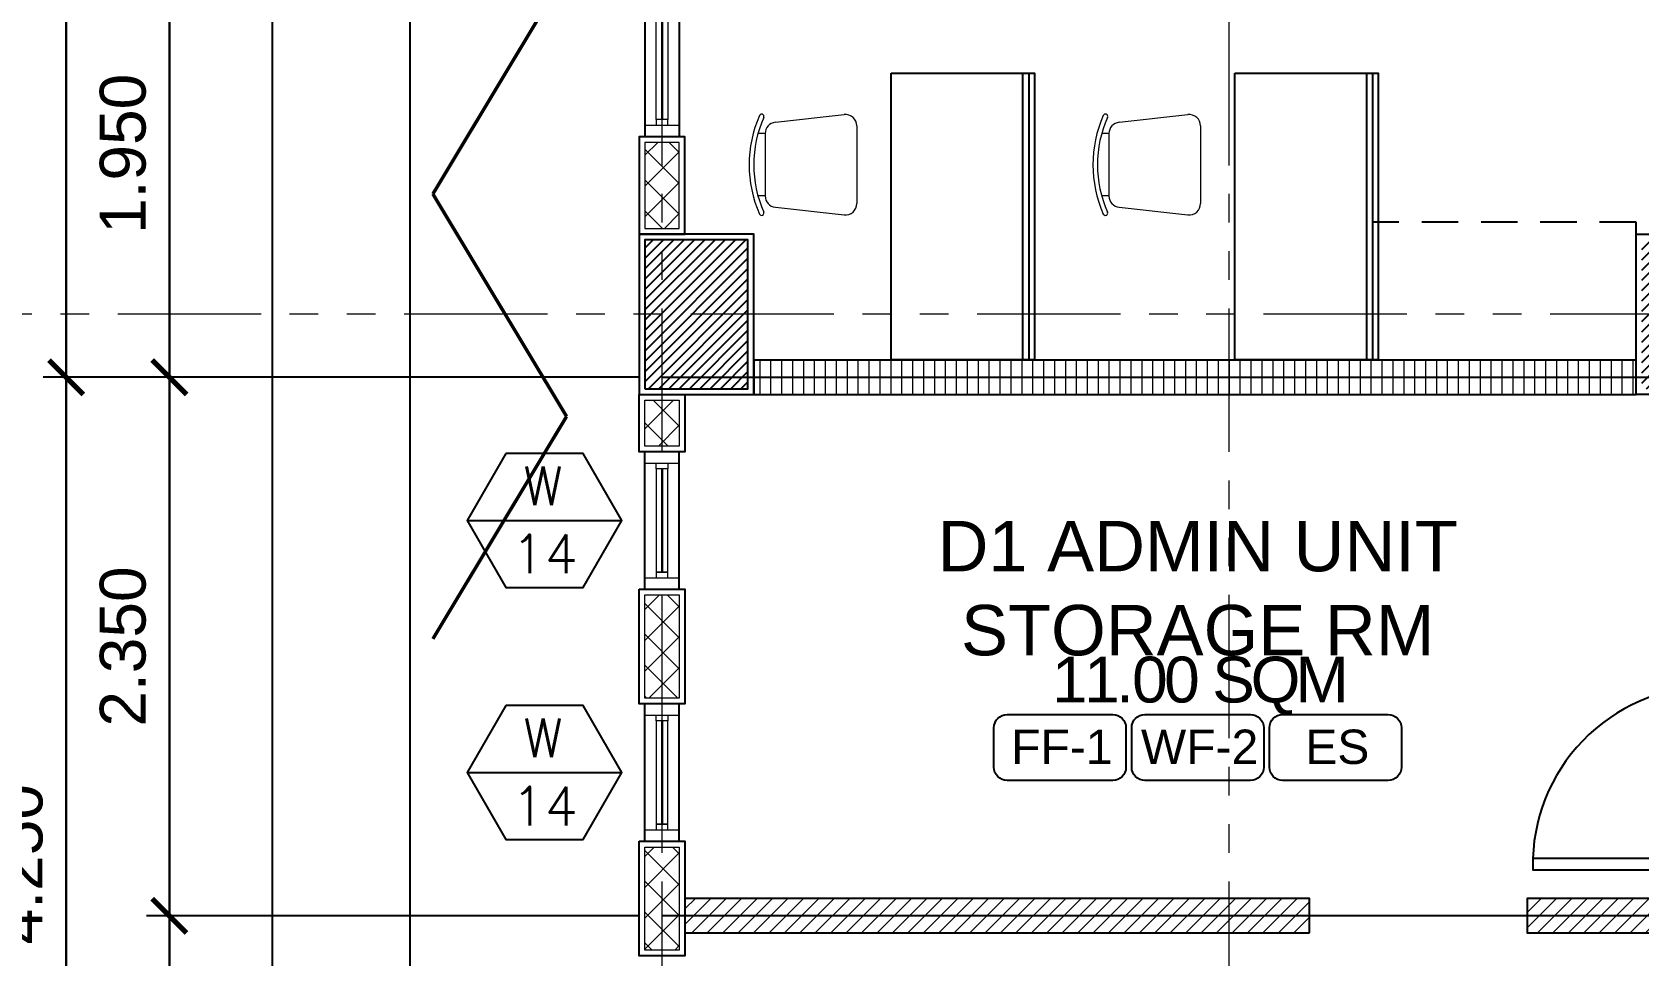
# Model space of a CAD drawing. Header units: metres. Extents: x -12400 to 1, y 0 to 106422.
# Drawn here: x -12165.7 to -12158.69, y 106399.27 to 106403.3 of the extents above; entities that cross this region are included whole.
import ezdxf
from ezdxf.enums import TextEntityAlignment as Align

# ---------------------------------------------------------------- set-up
doc = ezdxf.new("R2010")
doc.units = ezdxf.units.M
doc.header["$PDMODE"] = 35
doc.linetypes.add('HIDDEN2', pattern=[4.762499999999999, 3.175, -1.5875])
doc.linetypes.add('PHANTOM2', pattern=[1.25, 0.625, -0.125, 0.125, -0.125, 0.125, -0.125])
for name, color, linetype, lineweight in [('.3', 6, 'Continuous', 30), ('0.1', 1, 'Continuous', 9), ('0.20', 2, 'Continuous', 20), ('A-DIM-100', 8, 'Continuous', 0), ('DIM 001', 251, 'Continuous', 13), ('FURN 0009', 49, 'Continuous', 9), ('HATCH', 250, 'Continuous', 5)]:
    doc.layers.add(name, color=color, linetype=linetype, lineweight=lineweight)
for name, color, linetype in [('1AR', 1, 'Continuous'), ('AR-WALL', 7, 'Continuous'), ('FIXTURE', 35, 'Continuous'), ('SCH-FLR', 224, 'Continuous'), ('SCH-WIND', 181, 'Continuous'), ('stone', 15, 'Continuous'), ('txt', 2, 'Continuous'), ('WALL', 7, 'Continuous'), ('WINDOW', 1, 'Continuous')]:
    doc.layers.add(name, color=color, linetype=linetype)
doc.layers.add('GUIDELINES', color=206, linetype='Continuous', plot=False)
doc.styles.add('arial', font='arial.ttf')
doc.styles.add('Arial-Bold', font='arial.ttf')
doc.styles.add('DIMTXT-100', font='arial.ttf')
doc.styles.add('swis721', font='swiss.ttf')
doc.styles.add('T-0.15', font='romans.shx', dxfattribs={"height": 0.15})
doc.dimstyles.new('D-100', dxfattribs={"dimtxt": 0.2, "dimasz": 0.15, "dimexe": 0.1, "dimexo": 0.1, "dimgap": 0.1, "dimtad": 1, "dimdec": 3, "dimzin": 4, "dimdsep": 46, "dimtxsty": 'DIMTXT-100', "dimblk": 'ARCHTICK', "dimcen": 0.2, "dimdle": 0.1, "dimclrd": 8, "dimclre": 8, "dimclrt": 2, "dimadec": 0, "dimazin": 1, "dimtfac": 1, "dimtdec": 3, "dimtofl": 0, "dimtmove": 2, "dimatfit": 3, "dimfxl": 1, "dimarcsym": 0})
doc.dimstyles.new('DIM 200', dxfattribs={"dimtxt": 200, "dimasz": 1, "dimexe": 0, "dimexo": 40, "dimgap": 50, "dimtad": 1, "dimtoh": 1, "dimdec": 0, "dimlfac": 2, "dimtxsty": 'swis721', "dimblk": 'CIR', "dimcen": 0, "dimclrd": 155, "dimclre": 155, "dimclrt": 4, "dimadec": 0, "dimazin": 0, "dimtfac": 1, "dimtdec": 0, "dimtix": 1, "dimtmove": 1, "dimatfit": 3, "dimldrblk": 'CIR', "dimfxl": 0, "dimarcsym": 0})

# ---------------------------------------------------------------- blocks, each defined once
blk = doc.blocks.new('CIR')
at = {"color": 4}
blk.add_circle((0, 0), 50, dxfattribs=at)
blk = doc.blocks.new('_ArchTick')
at = {"color": 0, "linetype": 'ByBlock', "const_width": 0.15}
blk.add_lwpolyline([(-0.5, -0.5), (0.5, 0.5)], dxfattribs=at)
blk = doc.blocks.new('*D123')
at = {"layer": 'DEFPOINTS', "color": 0, "transparency": 16777216}
for p in [(-12162.95441529414, 106407.0702236537), (-12166.00441529417, 106388.5702236537), (-12162.95441529414, 106388.5702236537)]:
    blk.add_point(p, dxfattribs=at)
at = {"layer": 'DIM 001', "color": 8, "lineweight": -2, "transparency": 16777216}
for p, q in [((-12166.00441529417, 106407.1702236538), (-12166.00441529417, 106388.4702236537)), ((-12163.05441529414, 106407.0702236537), (-12166.10441529417, 106407.0702236537)), ((-12163.05441529414, 106388.5702236537), (-12166.10441529417, 106388.5702236537))]:
    blk.add_line(p, q, dxfattribs=at)
at = {"layer": 'DIM 001', "color": 8, "lineweight": -2, "transparency": 16777216, "xscale": 0.15, "yscale": 0.15, "zscale": 0.15}
for p, rotation in [((-12166.00441529417, 106407.0702236537), 90), ((-12166.00441529417, 106388.5702236537), 270)]:
    blk.add_blockref('_ArchTick', p, dxfattribs=dict(at, rotation=rotation))
at = {"layer": 'DIM 001', "color": 2, "transparency": 16777216, "insert": (-12166.20652989168, 106397.8202236537), "char_height": 0.2, "attachment_point": 5, "rotation": 90, "style": 'DIMTXT-100'}
blk.add_mtext('18.500', dxfattribs=at)
blk = doc.blocks.new('*D125')
at = {"layer": 'DEFPOINTS', "color": 0, "transparency": 16777216}
for p in [(-12162.95441529414, 106406.3702236538), (-12165.55441529418, 106401.7952236538), (-12162.95441529414, 106401.7952236538)]:
    blk.add_point(p, dxfattribs=at)
at = {"layer": 'DIM 001', "color": 8, "lineweight": -2, "transparency": 16777216}
for p, q in [((-12165.55441529418, 106406.4702236538), (-12165.55441529418, 106401.6952236537)), ((-12163.05441529414, 106406.3702236538), (-12165.65441529418, 106406.3702236538)), ((-12163.05441529414, 106401.7952236538), (-12165.65441529418, 106401.7952236538))]:
    blk.add_line(p, q, dxfattribs=at)
at = {"layer": 'DIM 001', "color": 8, "lineweight": -2, "transparency": 16777216, "xscale": 0.15, "yscale": 0.15, "zscale": 0.15}
for p, rotation in [((-12165.55441529418, 106406.3702236538), 90), ((-12165.55441529418, 106401.7952236538), 270)]:
    blk.add_blockref('_ArchTick', p, dxfattribs=dict(at, rotation=rotation))
at = {"layer": 'DIM 001', "color": 2, "transparency": 16777216, "insert": (-12165.75612061475, 106404.0827236537), "char_height": 0.2, "attachment_point": 5, "rotation": 90, "style": 'DIMTXT-100'}
blk.add_mtext('4.575', dxfattribs=at)
blk = doc.blocks.new('*D126')
at = {"layer": 'DEFPOINTS', "color": 0, "transparency": 16777216}
for p in [(-12162.95441529414, 106401.7952236538), (-12165.55441529419, 106397.5452236538), (-12162.95441529414, 106397.5452236538)]:
    blk.add_point(p, dxfattribs=at)
at = {"layer": 'DIM 001', "color": 8, "lineweight": -2, "transparency": 16777216}
for p, q in [((-12165.55441529419, 106401.8952236538), (-12165.55441529419, 106397.4452236537)), ((-12163.05441529414, 106401.7952236538), (-12165.65441529419, 106401.7952236538)), ((-12163.05441529414, 106397.5452236538), (-12165.65441529419, 106397.5452236538))]:
    blk.add_line(p, q, dxfattribs=at)
at = {"layer": 'DIM 001', "color": 8, "lineweight": -2, "transparency": 16777216, "xscale": 0.15, "yscale": 0.15, "zscale": 0.15}
for p, rotation in [((-12165.55441529419, 106401.7952236538), 90), ((-12165.55441529419, 106397.5452236538), 270)]:
    blk.add_blockref('_ArchTick', p, dxfattribs=dict(at, rotation=rotation))
at = {"layer": 'DIM 001', "color": 2, "transparency": 16777216, "insert": (-12165.7565298917, 106399.6702236537), "char_height": 0.2, "attachment_point": 5, "rotation": 90, "style": 'DIMTXT-100'}
blk.add_mtext('4.250', dxfattribs=at)
blk = doc.blocks.new('*D129')
at = {"layer": 'DEFPOINTS', "color": 0, "transparency": 16777216}
for p in [(-12162.95441529414, 106401.7952236538), (-12165.10441529417, 106399.4452236537), (-12162.95441529408, 106399.4452236537)]:
    blk.add_point(p, dxfattribs=at)
at = {"layer": 'DIM 001', "color": 8, "lineweight": -2, "transparency": 16777216}
for p, q in [((-12165.10441529417, 106401.8952236538), (-12165.10441529417, 106399.3452236537)), ((-12163.05441529414, 106401.7952236538), (-12165.20441529417, 106401.7952236538)), ((-12163.05441529408, 106399.4452236537), (-12165.20441529417, 106399.4452236537))]:
    blk.add_line(p, q, dxfattribs=at)
at = {"layer": 'DIM 001', "color": 8, "lineweight": -2, "transparency": 16777216, "xscale": 0.15, "yscale": 0.15, "zscale": 0.15}
for p, rotation in [((-12165.10441529417, 106401.7952236538), 90), ((-12165.10441529417, 106399.4452236537), 270)]:
    blk.add_blockref('_ArchTick', p, dxfattribs=dict(at, rotation=rotation))
at = {"layer": 'DIM 001', "color": 2, "transparency": 16777216, "insert": (-12165.30659810451, 106400.6202236537), "char_height": 0.2, "attachment_point": 5, "rotation": 90, "style": 'DIMTXT-100'}
blk.add_mtext('2.350', dxfattribs=at)
blk = doc.blocks.new('*D130')
at = {"layer": 'DEFPOINTS', "color": 0, "transparency": 16777216}
for p in [(-12162.95441529408, 106399.4452236537), (-12165.10441529418, 106397.5452236538), (-12162.95441529414, 106397.5452236538)]:
    blk.add_point(p, dxfattribs=at)
at = {"layer": 'DIM 001', "color": 8, "lineweight": -2, "transparency": 16777216}
for p, q in [((-12165.10441529418, 106399.5452236538), (-12165.10441529418, 106397.4452236537)), ((-12163.05441529408, 106399.4452236537), (-12165.20441529418, 106399.4452236537)), ((-12163.05441529414, 106397.5452236538), (-12165.20441529418, 106397.5452236538))]:
    blk.add_line(p, q, dxfattribs=at)
at = {"layer": 'DIM 001', "color": 8, "lineweight": -2, "transparency": 16777216, "xscale": 0.15, "yscale": 0.15, "zscale": 0.15}
for p, rotation in [((-12165.10441529418, 106399.4452236537), 90), ((-12165.10441529418, 106397.5452236538), 270)]:
    blk.add_blockref('_ArchTick', p, dxfattribs=dict(at, rotation=rotation))
at = {"layer": 'DIM 001', "color": 2, "transparency": 16777216, "insert": (-12165.30652989169, 106398.4952236537), "char_height": 0.2, "attachment_point": 5, "rotation": 90, "style": 'DIMTXT-100'}
blk.add_mtext('1.900', dxfattribs=at)
blk = doc.blocks.new('*D155')
at = {"layer": 'DEFPOINTS', "color": 0, "transparency": 16777216}
for p in [(-12152.40441529414, 106403.7452236537), (-12165.10441529418, 106401.7952236538), (-12162.95441529414, 106401.7952236538)]:
    blk.add_point(p, dxfattribs=at)
at = {"layer": 'DIM 001', "color": 8, "lineweight": -2, "transparency": 16777216}
for p, q in [((-12165.10441529418, 106403.8452236537), (-12165.10441529418, 106401.6952236537)), ((-12152.50441529414, 106403.7452236537), (-12165.20441529418, 106403.7452236537)), ((-12163.05441529414, 106401.7952236538), (-12165.20441529418, 106401.7952236538))]:
    blk.add_line(p, q, dxfattribs=at)
at = {"layer": 'DIM 001', "color": 8, "lineweight": -2, "transparency": 16777216, "xscale": 0.15, "yscale": 0.15, "zscale": 0.15}
for p, rotation in [((-12165.10441529418, 106403.7452236537), 90), ((-12165.10441529418, 106401.7952236538), 270)]:
    blk.add_blockref('_ArchTick', p, dxfattribs=dict(at, rotation=rotation))
at = {"layer": 'DIM 001', "color": 2, "transparency": 16777216, "insert": (-12165.30652989169, 106402.7702236537), "char_height": 0.2, "attachment_point": 5, "rotation": 90, "style": 'DIMTXT-100'}
blk.add_mtext('1.950', dxfattribs=at)
blk = doc.blocks.new('A$C5BEE79EC')
at = {"layer": 'FIXTURE', "color": 3}
for points in [[(-0.1000000000003638, 0.8250000000008413), (-0.1500000000000909, 0.8250000000008413), (-0.1500000000000909, 0.850000000001387), (0, 0.850000000001387), (0, 0.8000000000002956), (-0.1000000000003638, 0.8000000000002956), (-0.1000000000003638, 0.8250000000008413)], [(-0.1000000000003638, 0.0250000000005457), (-0.1500000000000909, 0.0250000000005457), (-0.1500000000000909, 0), (0, 0), (0, 0.05000000000109139), (-0.1000000000003638, 0.05000000000109139), (-0.1000000000003638, 0.0250000000005457)]]:
    blk.add_lwpolyline(points, dxfattribs=at)
at = {"layer": 'FIXTURE', "color": 2, "ltscale": 0.3}
blk.add_lwpolyline([(-0.1500000000000909, 0.0250000000005457), (-0.1500000000000909, 0.0750000000007276), (-0.9500000000003865, 0.0750000000007276), (-0.9500000000003865, 0.0250000000005457)], close=True, dxfattribs=at)
at = {"layer": 'FIXTURE', "color": 1}
blk.add_arc((-0.1750000000002387, 0.05000000000063665), 0.7754031209637504, 88.15238973399559, 178.1523897339972, dxfattribs=at)
blk = doc.blocks.new('*U100')
at = {"layer": 'HATCH'}
h = blk.add_hatch(dxfattribs=at)
h.set_pattern_fill('ANSI31', color=256, scale=0.015)
h.set_pattern_definition([(45, (12092.09919102845, -106406.0665946045), (-0.03367596045400933, 0.03367596045400933), [])])
h.paths.add_polyline_path([(0, 0.1499999999941792), (0, 1.387778780781446e-17), (0.8249999999451347, 1.387778780781446e-17), (0.8249999999451347, 0.1499999999941792)])
at = {"color": 3}
blk.add_lwpolyline([(0.8249999999451347, 0), (0.8249999999451347, 0.1499999999941792), (0, 0.1499999999941792), (0, 0)], close=True, dxfattribs=at)
blk = doc.blocks.new('new chair')
at = {"layer": 'FURN 0009', "color": 1, "lineweight": 9}
for p, q in [((-135.8034158992814, 400), (-135.803415899165, 431.6333479945315)), ((135.8034158993978, 400), (135.8034158993978, 431.6333479944151)), ((-185.4976026327349, 355.5215763038723), (-218.8309359660489, 55.52157630375586)), ((135.8034158993978, 400), (-135.8034158992814, 400)), ((185.4976026370423, 355.5215763018932), (218.8309359704144, 55.52157630189322)), ((169.1367492326535, 2.328306436538696e-10), (-169.1367492326535, 2.328306436538696e-10))]:
    blk.add_line(p, q, dxfattribs=at)
for centre, radius, start, end in [((-210.9529411762487, 415.4054511487484), 9.999999999999588, 113.8726975280942, 293.8726975280942), ((0, -61.24999999941792), 531.2499999999792, 66.12730247190576, 113.8726975280942), ((0, -61.24999999941792), 511.2499999999808, 66.12730247190576, 113.8726975280942), ((210.9529411806725, 415.4054511466529), 9.999999999999588, 246.1273024719058, 66.12730247190576), ((-135.803415899165, 350.0000000002328), 49.99999999999812, 90, 173.659808247256), ((135.8034158995142, 350.0000000004657), 49.99999999999812, 6.340191746267892, 90), ((-169.1367492325371, 50.00000000046566), 49.99999999999812, 173.659808247256, 270), ((169.1367492326535, 50.00000000046566), 49.99999999999812, 270, 6.340191746267892)]:
    blk.add_arc(centre, radius, start, end, dxfattribs=at)
blk = doc.blocks.new('*U1717')
at = {"layer": 'HATCH'}
h = blk.add_hatch(dxfattribs=at)
h.set_pattern_fill('ANSI31', color=256, scale=0.015, angle=45)
h.set_pattern_definition([(90, (12095.12419102851, -106406.4165946045), (-0.04762500000000001, 0), [])])
h.paths.add_polyline_path([(0, 0.1499999999796273), (0, -1.387778780781446e-17), (3.850000000000136, -1.387778780781446e-17), (3.850000000000136, 0.1499999999796273)])
at = {"color": 3}
blk.add_lwpolyline([(3.850000000000136, 0), (3.850000000000136, 0.1499999999796273), (0, 0.1499999999796273), (0, 0)], close=True, dxfattribs=at)
blk = doc.blocks.new('*U254')
at = {"layer": 'HATCH'}
h = blk.add_hatch(dxfattribs=at)
h.set_pattern_fill('ANSI37', color=256, scale=0.03, angle=-180)
h.set_pattern_definition([(225, (-0.8374999999530024, 0), (0.06735192090801863, -0.06735192090801868), []), (314.9999999999999, (-0.8374999999530024, 0), (0.06735192090801868, 0.06735192090801861), [])])
h.paths.add_polyline_path([(0.02500000000873115, 0.1749999999883585), (0.02500000000873115, 0.02499999999417923), (0.2250000000524545, 0.02499999999417923), (0.2250000000524545, 0.1749999999883585)])
blk.add_lwpolyline([(0, 0.1999999999825377), (0, 0), (0.2500000000466337, 0), (0.2500000000466337, 0.1999999999825377)], close=True)
blk.add_lwpolyline([(0.02500000000873115, 0.1749999999883585), (0.02500000000873115, 0.02499999999417923), (0.2250000000524545, 0.02499999999417923), (0.2250000000524545, 0.1749999999883585)], close=True, dxfattribs=at)
blk = doc.blocks.new('*U1546')
at = {"layer": 'HATCH'}
h = blk.add_hatch(dxfattribs=at)
h.set_pattern_fill('ANSI37', color=256, scale=0.03, angle=-180)
h.set_pattern_definition([(225, (-0.587500000060684, 0), (0.06735192090801863, -0.06735192090801868), []), (314.9999999999999, (-0.587500000060684, 0), (0.06735192090801868, 0.06735192090801861), [])])
h.paths.add_polyline_path([(0.02500000000873115, 0.1749999999883585), (0.02500000000873115, 0.02499999999417923), (0.4749999999447729, 0.02499999999417923), (0.4749999999447729, 0.1749999999883585)])
blk.add_lwpolyline([(0, 0.1999999999825377), (0, 0), (0.4999999999389521, 0), (0.4999999999389521, 0.1999999999825377)], close=True)
blk.add_lwpolyline([(0.02500000000873115, 0.1749999999883585), (0.02500000000873115, 0.02499999999417923), (0.4749999999447729, 0.02499999999417923), (0.4749999999447729, 0.1749999999883585)], close=True, dxfattribs=at)
blk = doc.blocks.new('*U99')
at = {"layer": 'HATCH'}
h = blk.add_hatch(dxfattribs=at)
h.set_pattern_fill('ANSI31', color=256, scale=0.015)
h.set_pattern_definition([(45, (12093.99919102858, -106406.0665946045), (-0.03367596045400933, 0.03367596045400933), [])])
h.paths.add_polyline_path([(0, 0.1499999999941792), (0, 0), (2.725000000077557, 0), (2.725000000077557, 0.1499999999941792)])
at = {"color": 3}
blk.add_lwpolyline([(2.725000000077557, 0), (2.725000000077557, 0.1499999999941792), (0, 0.1499999999941792), (0, 0)], close=True, dxfattribs=at)
blk = doc.blocks.new('*U1765')
at = {"layer": 'HATCH'}
h = blk.add_hatch(dxfattribs=at)
h.set_pattern_fill('ANSI37', color=256, scale=0.03, angle=-180)
h.set_pattern_definition([(225, (-0.6624999999845038, 0), (0.06735192090801863, -0.06735192090801868), []), (314.9999999999999, (-0.6624999999845038, 0), (0.06735192090801868, 0.06735192090801861), [])])
h.paths.add_polyline_path([(0.02500000000873115, 0.1749999999883585), (0.02500000000873115, 0.02499999999417923), (0.4000000000209532, 0.02499999999417923), (0.4000000000209532, 0.1749999999883585)])
blk.add_lwpolyline([(0, 0.1999999999825377), (0, 0), (0.4250000000151324, 0), (0.4250000000151324, 0.1999999999825377)], close=True)
blk.add_lwpolyline([(0.02500000000873115, 0.1749999999883585), (0.02500000000873115, 0.02499999999417923), (0.4000000000209532, 0.02499999999417923), (0.4000000000209532, 0.1749999999883585)], close=True, dxfattribs=at)
blk = doc.blocks.new('2FCOLUMNS')
h = blk.add_hatch()
h.set_pattern_fill('ANSI31', color=8, scale=0.01)
h.set_pattern_definition([(45, (12128.21296792571, -106237.5702236537), (-0.02245064030267288, 0.02245064030267288), [])])
h.paths.add_polyline_path([(0.02499999999599822, 18.02499999999418), (0.4749999999967258, 18.02499999999418), (0.4749999999967258, 18.67500000000291), (0.02499999999599822, 18.67500000000291)])
h.paths.add_polyline_path([(4.924999999997453, 18.67500000000291), (4.924999999997453, 18.22499999999127), (4.274999999997817, 18.22499999999127), (4.274999999997817, 18.67500000000291)])
h.paths.add_polyline_path([(9.174999999997453, 18.02499999999418), (8.724999999996726, 18.02499999999418), (8.724999999996726, 18.67500000000291), (9.174999999997453, 18.67500000000291)])
h.paths.add_polyline_path([(13.42499999999745, 17.52499999999418), (13.42499999999745, 17.97500000000582), (12.77499999999782, 17.97500000000582), (12.77499999999782, 17.52499999999418)])
h.paths.add_polyline_path([(17.024999999996, 18.02499999999418), (17.47499999999673, 18.02499999999418), (17.47499999999673, 18.67500000000291), (17.024999999996, 18.67500000000291)])
h.paths.add_polyline_path([(21.274999999996, 18.67500000000291), (21.274999999996, 18.22499999999127), (21.92499999999563, 18.22499999999127), (21.92499999999563, 18.67500000000291)])
h.paths.add_polyline_path([(26.17499999999563, 18.02499999999418), (25.72499999999491, 18.02499999999418), (25.72499999999491, 18.67500000000291), (26.17499999999563, 18.67500000000291)])
h.paths.add_polyline_path([(26.17499999999563, 13.27499999999418), (25.72499999999491, 13.27499999999418), (25.72499999999491, 13.92500000000291), (26.17499999999563, 13.92500000000291)])
h.paths.add_polyline_path([(21.37499999999636, 13.27499999999418), (21.82499999999709, 13.27499999999418), (21.82499999999709, 13.92500000000291), (21.37499999999636, 13.92500000000291)])
h.paths.add_polyline_path([(17.024999999996, 13.27499999999418), (17.47499999999673, 13.27499999999418), (17.47499999999673, 13.92500000000291), (17.024999999996, 13.92500000000291)])
h.paths.add_polyline_path([(12.92499999999563, 13.27499999999418), (13.32499999999709, 13.27499999999418), (13.32499999999709, 13.67500000000291), (12.92499999999563, 13.67500000000291)])
h.paths.add_polyline_path([(9.174999999997453, 13.27499999999418), (8.724999999996726, 13.27499999999418), (8.724999999996726, 13.92500000000291), (9.174999999997453, 13.92500000000291)])
h.paths.add_polyline_path([(4.82499999999709, 13.27499999999418), (4.374999999996362, 13.27499999999418), (4.374999999996362, 13.92500000000291), (4.82499999999709, 13.92500000000291)])
h.paths.add_polyline_path([(0.02499999999599822, 13.27499999999418), (0.4749999999967258, 13.27499999999418), (0.4749999999967258, 13.92500000000291), (0.02499999999599822, 13.92500000000291)])
h.paths.add_polyline_path([(0.02499999999599822, 9.02499999999418), (0.4749999999967258, 9.02499999999418), (0.4749999999967258, 9.67500000000291), (0.02499999999599822, 9.67500000000291)])
h.paths.add_polyline_path([(9.174999999997453, 9.02499999999418), (8.724999999996726, 9.02499999999418), (8.724999999996726, 9.67500000000291), (9.174999999997453, 9.67500000000291)])
h.paths.add_polyline_path([(17.024999999996, 9.02499999999418), (17.47499999999673, 9.02499999999418), (17.47499999999673, 9.67500000000291), (17.024999999996, 9.67500000000291)])
h.paths.add_polyline_path([(26.17499999999563, 9.02499999999418), (25.72499999999491, 9.02499999999418), (25.72499999999491, 9.67500000000291), (26.17499999999563, 9.67500000000291)])
h.paths.add_polyline_path([(26.17499999999563, 4.774999999994179), (25.72499999999491, 4.774999999994179), (25.72499999999491, 5.42500000000291), (26.17499999999563, 5.42500000000291)])
h.paths.add_polyline_path([(21.82499999999709, 4.774999999994179), (21.37499999999636, 4.774999999994179), (21.37499999999636, 5.42500000000291), (21.82499999999709, 5.42500000000291)])
h.paths.add_polyline_path([(17.024999999996, 4.774999999994179), (17.47499999999673, 4.774999999994179), (17.47499999999673, 5.42500000000291), (17.024999999996, 5.42500000000291)])
h.paths.add_polyline_path([(13.32499999999709, 4.774999999994179), (12.87499999999636, 4.774999999994179), (12.87499999999636, 5.42500000000291), (13.32499999999709, 5.42500000000291)])
h.paths.add_polyline_path([(9.174999999997453, 4.774999999994179), (8.724999999996726, 4.774999999994179), (8.724999999996726, 5.42500000000291), (9.174999999997453, 5.42500000000291)])
h.paths.add_polyline_path([(4.374999999996362, 4.774999999994179), (4.82499999999709, 4.774999999994179), (4.82499999999709, 5.42500000000291), (4.374999999996362, 5.42500000000291)])
h.paths.add_polyline_path([(0.02499999999599822, 4.774999999994179), (0.4749999999967258, 4.774999999994179), (0.4749999999967258, 5.42500000000291), (0.02499999999599822, 5.42500000000291)])
h.paths.add_polyline_path([(0.02499999999599822, 2.25), (0.4749999999967258, 2.25), (0.4749999999967258, 2.900000000008731), (0.02499999999599822, 2.900000000008731)])
h.paths.add_polyline_path([(0.0249999999996362, 0.02499999999417923), (0.4250000000010914, 0.02499999999417923), (0.4250000000010914, 0.4250000000029104), (0.0249999999996362, 0.4250000000029104)])
h.paths.add_polyline_path([(2.899999999997817, 0.02500000000873115), (2.899999999997817, 0.4750000000203727), (2.249999999998181, 0.4750000000203727), (2.249999999998181, 0.02500000000873115)])
h.paths.add_polyline_path([(4.924999999997453, 0.02500000000873115), (4.924999999997453, 0.4750000000203727), (4.274999999997817, 0.4750000000203727), (4.274999999997817, 0.02500000000873115)])
h.paths.add_polyline_path([(9.174999999997453, 0.02500000000873115), (8.724999999996726, 0.02500000000873115), (8.724999999996726, 0.6750000000174623), (9.174999999997453, 0.6750000000174623)])
h.paths.add_polyline_path([(13.42499999999745, 1.025000000008731), (13.42499999999745, 1.475000000020373), (12.77499999999782, 1.475000000020373), (12.77499999999782, 1.025000000008731)])
h.paths.add_polyline_path([(17.024999999996, 0.02500000000873115), (17.47499999999673, 0.02500000000873115), (17.47499999999673, 0.6750000000174623), (17.024999999996, 0.6750000000174623)])
h.paths.add_polyline_path([(21.274999999996, 0.02500000000873115), (21.274999999996, 0.4750000000203727), (21.92499999999563, 0.4750000000203727), (21.92499999999563, 0.02500000000873115)])
h.paths.add_polyline_path([(26.17499999999563, 0.02500000000873115), (25.72499999999491, 0.02500000000873115), (25.72499999999491, 0.6750000000174623), (26.17499999999563, 0.6750000000174623)])
at = {"color": 7}
for points in [[(-3.637978807091713e-12, 13.25), (0.499999999996362, 13.25), (0.499999999996362, 13.94999999999709), (-3.637978807091713e-12, 13.94999999999709)], [(4.849999999996726, 13.25), (4.349999999996726, 13.25), (4.349999999996726, 13.94999999999709), (4.849999999996726, 13.94999999999709)]]:
    blk.add_lwpolyline(points, close=True, dxfattribs=at)
at = {"layer": 'stone', "color": 5}
blk.add_lwpolyline([(0.02499999999599822, 13.27499999999418), (0.4749999999967258, 13.27499999999418), (0.4749999999967258, 13.92500000000291), (0.02499999999599822, 13.92500000000291)], close=True, dxfattribs=at)
blk = doc.blocks.new('A$C12cb2730')
at = {"layer": '.3', "color": 3}
for points in [[(0.749999999998181, 0.0749999999825377), (0.0750000000007276, 0.07499999999708962)], [(1.549999999999272, 0.0749999996914994), (0.8500000000003638, 0.07499999996798579)], [(2.350000000000364, 0.07499999956053216), (1.650000000001455, 0.0749999996914994)], [(3.125, 0.0749999995023245), (2.450000000002547, 0.07499999956053216)]]:
    blk.add_lwpolyline(points, dxfattribs=at)
at = {"layer": '0.20'}
for points in [[(0, 0.1500000000087311), (0.0499999999992724, 0.1500000000087311), (0.0499999999992724, 0), (0, 0)], [(0.8249999999989086, 0.1499999998777639), (0.7749999999996362, 0.1499999998777639), (0.7749999999996362, -1.309672370553017e-10), (0.8249999999989086, -1.309672370553017e-10)], [(1.625, 0.1499999997467967), (1.575000000000728, 0.1499999997467967), (1.575000000000728, -2.619344741106033e-10), (1.625, -2.619344741106033e-10)], [(2.425000000001091, 0.1499999996303814), (2.375000000001819, 0.1499999996303814), (2.375000000001819, -3.783497959375381e-10), (2.425000000001091, -3.783497959375381e-10)], [(3.200000000000728, 0.1499999994994141), (3.150000000001455, 0.1499999994994141), (3.150000000001455, -5.093170329928398e-10), (3.200000000000728, -5.093170329928398e-10)], [(0.0750000000007276, 0.1000000000058208), (0.0499999999992724, 0.1000000000058208), (0.0499999999992724, 0.05000000000291038), (0.0750000000007276, 0.05000000000291038)], [(0.7749999999996362, 0.09999999980209395), (0.749999999998181, 0.09999999980209395), (0.749999999998181, 0.04999999979918357), (0.7749999999996362, 0.04999999979918357)], [(0.8249999999989086, 0.09999999980209395), (0.8500000000003638, 0.09999999980209395), (0.8500000000003638, 0.04999999979918357), (0.8249999999989086, 0.04999999979918357)], [(1.575000000000728, 0.09999999967112672), (1.549999999999272, 0.09999999967112672), (1.549999999999272, 0.04999999966821633), (1.575000000000728, 0.04999999966821633)], [(1.625, 0.09999999967112672), (1.650000000001455, 0.09999999967112672), (1.650000000001455, 0.04999999966821633), (1.625, 0.04999999966821633)], [(2.375000000001819, 0.0999999995547114), (2.350000000000364, 0.0999999995547114), (2.350000000000364, 0.04999999955180101), (2.375000000001819, 0.04999999955180101)], [(2.425000000001091, 0.0999999995547114), (2.450000000002547, 0.0999999995547114), (2.450000000002547, 0.04999999955180101), (2.425000000001091, 0.04999999955180101)], [(3.125, 0.09999999949650373), (3.150000000001455, 0.09999999949650373), (3.150000000001455, 0.04999999949359335), (3.125, 0.04999999949359335)]]:
    blk.add_lwpolyline(points, close=True, dxfattribs=at)
at = {"layer": '0.20', "color": 8}
for points in [[(0.7749999999996362, 0.04999999998835847), (0.0750000000007276, 0.05000000000291038), (0.0750000000007276, 0.1000000000058208), (0.7749999999996362, 0.09999999999126885)], [(0.8249999999989086, 0.09999999997671694), (1.575000000000728, 0.09999999970023055)], [(1.625, 0.09999999970023055), (2.375000000001819, 0.0999999995547114)], [(2.425000000001091, 0.0999999995547114), (3.125, 0.09999999949650373), (3.125, 0.04999999949359335), (2.425000000001091, 0.04999999955180101)], [(1.575000000000728, 0.04999999969732016), (0.8249999999989086, 0.04999999997380655)], [(2.375000000001819, 0.04999999955180101), (1.625, 0.04999999969732016)]]:
    blk.add_lwpolyline(points, dxfattribs=at)
at = {"layer": 'WINDOW'}
for p, q in [((3.200000000000728, 0.1499999994994141), (0, 0.1500000000087311)), ((3.200000000000728, -5.093170329928398e-10), (0, 0))]:
    blk.add_line(p, q, dxfattribs=at)
blk = doc.blocks.new('FP_2F')
at = {"layer": '.3', "color": 3}
for points in [[(1.099999999982174, 13.47499999993306), (1.09999999998945, 13.9249999999447)], [(1.099999999982174, 12.37499999994179), (1.09999999998945, 12.82499999993888)]]:
    blk.add_lwpolyline(points, dxfattribs=at)
at = {"color": 1}
for points in [[(2.100000000004002, 15.65186337225896), (2.700000000004366, 15.65186337225896), (2.700000000004366, 14.40186337225896), (2.100000000004002, 14.40186337225896)], [(3.600000000009459, 15.65186337227351), (4.200000000009823, 15.65186337227351), (4.200000000009823, 14.40186337225896), (3.600000000009459, 14.40186337225896)]]:
    blk.add_lwpolyline(points, close=True, dxfattribs=at)
at = {"color": 2}
for points in [[(2.675000000006548, 14.40186337225896), (2.675000000004729, 15.65186337225896), (2.725000000004002, 15.65186337225896), (2.72500000000764, 14.40186337225896)], [(4.175000000010186, 14.40186337225896), (4.175000000008367, 15.65186337227351), (4.22500000000764, 15.65186337227351), (4.225000000009459, 14.40186337225896)]]:
    blk.add_lwpolyline(points, close=True, dxfattribs=at)
at = {"color": 1, "linetype": 'HIDDEN2', "ltscale": 0.05}
blk.add_lwpolyline([(4.200000000009823, 14.40186337225896), (5.350000000000364, 14.40186337225896), (5.350000000000364, 15.00186337226478), (4.200000000009823, 15.00186337226478)], close=True, dxfattribs=at)
at = {"layer": '0.20'}
for points in [[(1.024999999983265, 13.99999999994179), (1.024999999983265, 13.94999999993888), (1.174999999982901, 13.94999999993888), (1.174999999982901, 13.99999999994179)], [(1.074999999982538, 13.9249999999447), (1.074999999982538, 13.94999999993888), (1.124999999983629, 13.94999999993888), (1.124999999983629, 13.9249999999447)], [(1.074999999982538, 13.47499999993306), (1.074999999982538, 13.44999999993888), (1.124999999983629, 13.44999999993888), (1.124999999983629, 13.47499999993306)], [(1.024999999983265, 13.39999999993597), (1.024999999983265, 13.44999999993888), (1.174999999982901, 13.44999999993888), (1.174999999982901, 13.39999999993597)], [(1.024999999983265, 12.89999999993597), (1.024999999983265, 12.84999999993306), (1.174999999982901, 12.84999999993306), (1.174999999982901, 12.89999999993597)], [(1.074999999982538, 12.82499999993888), (1.074999999982538, 12.84999999993306), (1.124999999983629, 12.84999999993306), (1.124999999983629, 12.82499999993888)], [(1.024999999983265, 12.2999999999447), (1.024999999983265, 12.34999999993306), (1.174999999982901, 12.34999999993306), (1.174999999982901, 12.2999999999447)], [(1.074999999982538, 12.37499999994179), (1.074999999982538, 12.34999999993306), (1.124999999983629, 12.34999999993306), (1.124999999983629, 12.37499999994179)]]:
    blk.add_lwpolyline(points, close=True, dxfattribs=at)
at = {"layer": '0.20', "color": 8}
for points in [[(1.074999999982538, 13.9249999999447), (1.074999999982538, 13.47499999993306), (1.124999999983629, 13.47499999993306), (1.124999999983629, 13.9249999999447)], [(1.074999999982538, 12.82499999993888), (1.074999999982538, 12.37499999994179), (1.124999999983629, 12.37499999994179), (1.124999999983629, 12.82499999993888)]]:
    blk.add_lwpolyline(points, close=True, dxfattribs=at)
at = {"layer": '1AR', "color": 1}
blk.add_lwpolyline([(10.20000000000073, 19.69999999996799), (10.20000000000073, 20.69999999996799), (0, 20.69999999996799), (0, -1.455191522836685e-11), (10.20000000000255, -1.455191522836685e-11), (10.19999999999709, 1.000000000116415)], dxfattribs=at)
at = {"layer": 'FIXTURE', "const_width": 0.015}
for points in [[(0.6833166980322858, 16.09580201315111), (0.09999999942010618, 15.12499999995634)], [(0.6833166980322858, 14.15419798676157), (0.09999999942010618, 15.12499999995634)], [(0.6833166980322858, 14.15419798676157), (0.09999999942010618, 13.1833959735668)]]:
    blk.add_lwpolyline(points, dxfattribs=at)
at = {"layer": 'GUIDELINES'}
for points in [[(1.100000000000364, 14.32499999999709), (5.774999999999636, 14.32499999999709), (5.774999999994179, 10.07499999999709)], [(5.775000000054206, 11.97499999999127), (1.10000000006039, 11.97499999999127)]]:
    blk.add_lwpolyline(points, dxfattribs=at)
at = {"layer": 'WINDOW'}
for p, q in [((1.024999999983265, 13.39999999993597), (1.024999999983265, 13.99999999994179)), ((1.174999999982901, 13.39999999993597), (1.174999999982901, 13.99999999994179)), ((1.024999999983265, 12.2999999999447), (1.024999999983265, 12.89999999993597)), ((1.174999999982901, 12.2999999999447), (1.174999999982901, 12.89999999993597))]:
    blk.add_line(p, q, dxfattribs=at)
for name, p in [('2FCOLUMNS', (1.000000000003638, 0.9999999999854481)), ('*U1717', (1.5, 14.24999999998545)), ('*U99', (1.199999999977081, 11.89999999999418)), ('*U100', (4.875000000060027, 11.89999999999418))]:
    blk.add_blockref(name, p)
at = {"lineweight": 0, "rotation": 90}
for p, xscale, yscale, zscale in [((1.950000000004366, 15.25255981911323), 0.00100000000000002, 0.00100000000000002, 0.00100000000000002), ((3.450000000009823, 15.25255981911323), 0.001000000000000021, 0.001000000000000021, 0.001000000000000021)]:
    blk.add_blockref('new chair', p, dxfattribs=dict(at, xscale=xscale, yscale=yscale, zscale=zscale))
at = {"rotation": 90}
blk.add_blockref('*U1765', (1.199999999982538, 14.94999999995343), dxfattribs=at)
at = {"xscale": -1.000000000000012, "rotation": 90}
for name, p in [('*U254', (1.199999999982538, 14.24999999998545)), ('*U1546', (1.199999999977081, 13.39999999995052)), ('*U1546', (1.199999999977081, 12.2999999999447))]:
    blk.add_blockref(name, p, dxfattribs=at)
at = {"layer": 'AR-WALL', "rotation": 90}
blk.add_blockref('A$C12cb2730', (1.174999999486317, 15.375), dxfattribs=at)
at = {"layer": 'WALL'}
blk.add_blockref('A$C5BEE79EC', (5.849999999996726, 12.15000000012515), dxfattribs=at)
at = {"color": 8, "char_height": 0.15, "attachment_point": 5}
for s, insert in [('{\\Fx-hlvm1s|c0;\\W0.9;\\T0.9;1}', (1.744478423705004, 15.25255981911323)), ('{\\Fx-hlvm1s|c0;\\W0.9;\\T0.9;2}', (3.244478423710461, 15.25255981911323))]:
    blk.add_mtext_dynamic_manual_height_columns(s, width=5150.828219755791, gutter_width=1, heights=[0], dxfattribs=dict(at, insert=insert))
at = {"layer": '0.1', "color": 2, "insert": (4.775000000005093, 14.70186337226187), "char_height": 0.12, "attachment_point": 5}
blk.add_mtext_dynamic_manual_height_columns('{\\Fx-hlvm1s|c0;\\W0.9;\\T0.9;PRINTING &\\PXEROX AREA}', width=5150.828219755791, gutter_width=1, heights=[0], dxfattribs=at)
blk = doc.blocks.new('W-TAG')
at = {"layer": 'SCH-WIND'}
blk.add_line((-0.2999999999883585, 1.4210854715202e-14), (0.2999999999883585, -1.4210854715202e-14), dxfattribs=at)
blk.add_lwpolyline([(-0.1500000000232831, 0.2598076211288429), (-0.3000000000465661, 1.4210854715202e-14), (-0.1500000000232831, -0.2598076211288429), (0.1499999999650754, -0.2598076211288429), (0.2999999999883585, -1.4210854715202e-14), (0.1499999999650754, 0.2598076211288429)], close=True, dxfattribs=at)
at = {"layer": 'SCH-WIND', "color": 2, "style": 'T-0.15'}
for tag, p in [('W-TAG', (-0.005861362880693832, 0.1346037882111908)), ('W-NO', (-1.4210854715202e-14, -0.1299038105644215))]:
    blk.add_attdef(tag, text='', height=0.15, dxfattribs=at).set_placement(p, align=Align.MIDDLE_CENTER)
blk = doc.blocks.new('GRID1')
at = {"color": 6, "linetype": 'PHANTOM2'}
for points in [[(-12160.25441529414, 106384.7702236537), (-12160.25441529414, 106412.5702236537)], [(-12157.77941529414, 106384.7702236537), (-12157.77941529414, 106412.5702236537)], [(-12130.75441529413, 106402.8702236537), (-12163.75441529414, 106402.8702236537)]]:
    blk.add_leader(points, dimstyle='DIM 200', override={"dimasz": 0.002, "dimgap": 60, "dimtad": 0}, dxfattribs=at)

msp = doc.modelspace()

# ---------------------------------------------------------------- linework, layer by layer
at = {"layer": 'GUIDELINES'}
for points in [[(-12165.55441529414, 106410.8702236537), (-12134.35441529414, 106410.8702236537), (-12134.35441529414, 106384.8702236537), (-12165.55441529414, 106384.8702236537)], [(-12165.10441529414, 106410.4202236537), (-12134.80441529414, 106410.4202236537), (-12134.80441529414, 106385.3202236537), (-12165.10441529414, 106385.3202236537)], [(-12165.10441529414, 106410.4202236537), (-12134.80441529414, 106410.4202236537), (-12134.80441529414, 106385.3202236537), (-12165.10441529414, 106385.3202236537)], [(-12164.65441529414, 106409.9702236537), (-12135.25441529414, 106409.9702236537), (-12135.25441529414, 106385.7702236537), (-12164.65441529414, 106385.7702236537)]]:
    msp.add_lwpolyline(points, close=True, dxfattribs=at)
at = {"layer": 'SCH-FLR', "color": 1}
for points in [[(-12160.98751529413, 106400.0355379015), (-12161.44831529415, 106400.0355379015, -0.414213562373095), (-12161.50591529412, 106400.0931379015), (-12161.50591529412, 106400.2659379015, -0.414213562373095), (-12161.44831529415, 106400.3235379015), (-12160.98751529413, 106400.3235379015, -0.414213562373095), (-12160.92991529412, 106400.2659379015), (-12160.92991529412, 106400.0931379015, -0.414213562373095)], [(-12160.38651529413, 106400.0355379015), (-12160.84731529415, 106400.0355379015, -0.414213562373095), (-12160.90491529412, 106400.0931379015), (-12160.90491529412, 106400.2659379015, -0.414213562373095), (-12160.84731529415, 106400.3235379015), (-12160.38651529413, 106400.3235379015, -0.414213562373095), (-12160.32891529412, 106400.2659379015), (-12160.32891529412, 106400.0931379015, -0.414213562373095)], [(-12159.78551529413, 106400.0355379015), (-12160.24631529415, 106400.0355379015, -0.414213562373095), (-12160.30391529412, 106400.0931379015), (-12160.30391529412, 106400.2659379015, -0.414213562373095), (-12160.24631529415, 106400.3235379015), (-12159.78551529413, 106400.3235379015, -0.414213562373095), (-12159.72791529412, 106400.2659379015), (-12159.72791529412, 106400.0931379015, -0.414213562373095)]]:
    msp.add_lwpolyline(points, format="xyb", close=True, dxfattribs=at)

# ---------------------------------------------------------------- block references
msp.add_blockref('FP_2F', (-12164.05441529414, 106387.4702236537))
at = {"layer": 'A-DIM-100'}
msp.add_blockref('GRID1', (-2.700000000000728, -0.8000000000029104), dxfattribs=at)
at = {"layer": 'SCH-WIND', "color": 2, "xscale": 1.125000000042443, "yscale": 1.125000000042443, "zscale": 1.125000000042443}
for p in [(-12163.46691529417, 106401.1702236537), (-12163.46691529417, 106400.0702236537)]:
    msp.add_blockref('W-TAG', p, dxfattribs=at).add_auto_attribs({'W-NO': '14', 'W-TAG': 'W'})

# ---------------------------------------------------------------- texts
at = {"linetype": 'Continuous', "attachment_point": 5, "style": 'arial'}
for s, insert, char_height in [('\\pxse0.75,t28;{\\C4;D1 ADMIN UNIT\\PSTORAGE RM}', (-12160.61691529414, 106400.8735379015), 0.22), ('\\pxse0.75,t28;{\\T0.9;\\C3;11.00 SQM}', (-12160.61691529414, 106400.4485379015), 0.2)]:
    msp.add_mtext_dynamic_manual_height_columns(s, width=6.084194777119323, gutter_width=0.001, heights=[0], dxfattribs=dict(at, insert=insert, char_height=char_height))
at = {"layer": 'txt', "color": 6, "linetype": 'Continuous', "char_height": 0.15, "width": 0.4656548431105184, "attachment_point": 2, "style": 'Arial-Bold'}
for s, insert in [('{\\C2;FF-1}', (-12161.20979239319, 106400.2576500741)), ('{\\C2;WF-2}', (-12160.60879239318, 106400.2576500741)), ('{\\C2;ES}', (-12160.00779239318, 106400.2576500741))]:
    msp.add_mtext(s, dxfattribs=dict(at, insert=insert))

# ---------------------------------------------------------------- dimensions: what is measured, and where the dimension line sits
at = {"layer": 'DIM 001'}
for base, p1, p2, picture, middle in [((-12166.00441529417, 106388.5702236537), (-12162.95441529414, 106407.0702236537), (-12162.95441529414, 106388.5702236537), '*D123', (-12166.20652989168, 106397.8202236537)), ((-12165.55441529418, 106401.7952236538), (-12162.95441529414, 106406.3702236537), (-12162.95441529414, 106401.7952236537), '*D125', (-12165.75612061475, 106404.0827236537)), ((-12165.10441529418, 106401.7952236538), (-12152.40441529414, 106403.7452236537), (-12162.95441529414, 106401.7952236537), '*D155', (-12165.30652989169, 106402.7702236537)), ((-12165.55441529419, 106397.5452236538), (-12162.95441529414, 106401.7952236537), (-12162.95441529414, 106397.5452236537), '*D126', (-12165.7565298917, 106399.6702236537)), ((-12165.10441529417, 106399.4452236537), (-12162.95441529414, 106401.7952236537), (-12162.95441529408, 106399.4452236537), '*D129', (-12165.30659810451, 106400.6202236537)), ((-12165.10441529418, 106397.5452236538), (-12162.95441529408, 106399.4452236537), (-12162.95441529414, 106397.5452236537), '*D130', (-12165.30652989169, 106398.4952236537))]:
    dim = msp.add_linear_dim(base=base, p1=p1, p2=p2, angle=90, dimstyle='D-100', dxfattribs=at)
    dim.commit()
    dim.dimension.update_dxf_attribs({"geometry": picture, "text_midpoint": middle})

doc.saveas('drawing.dxf')
